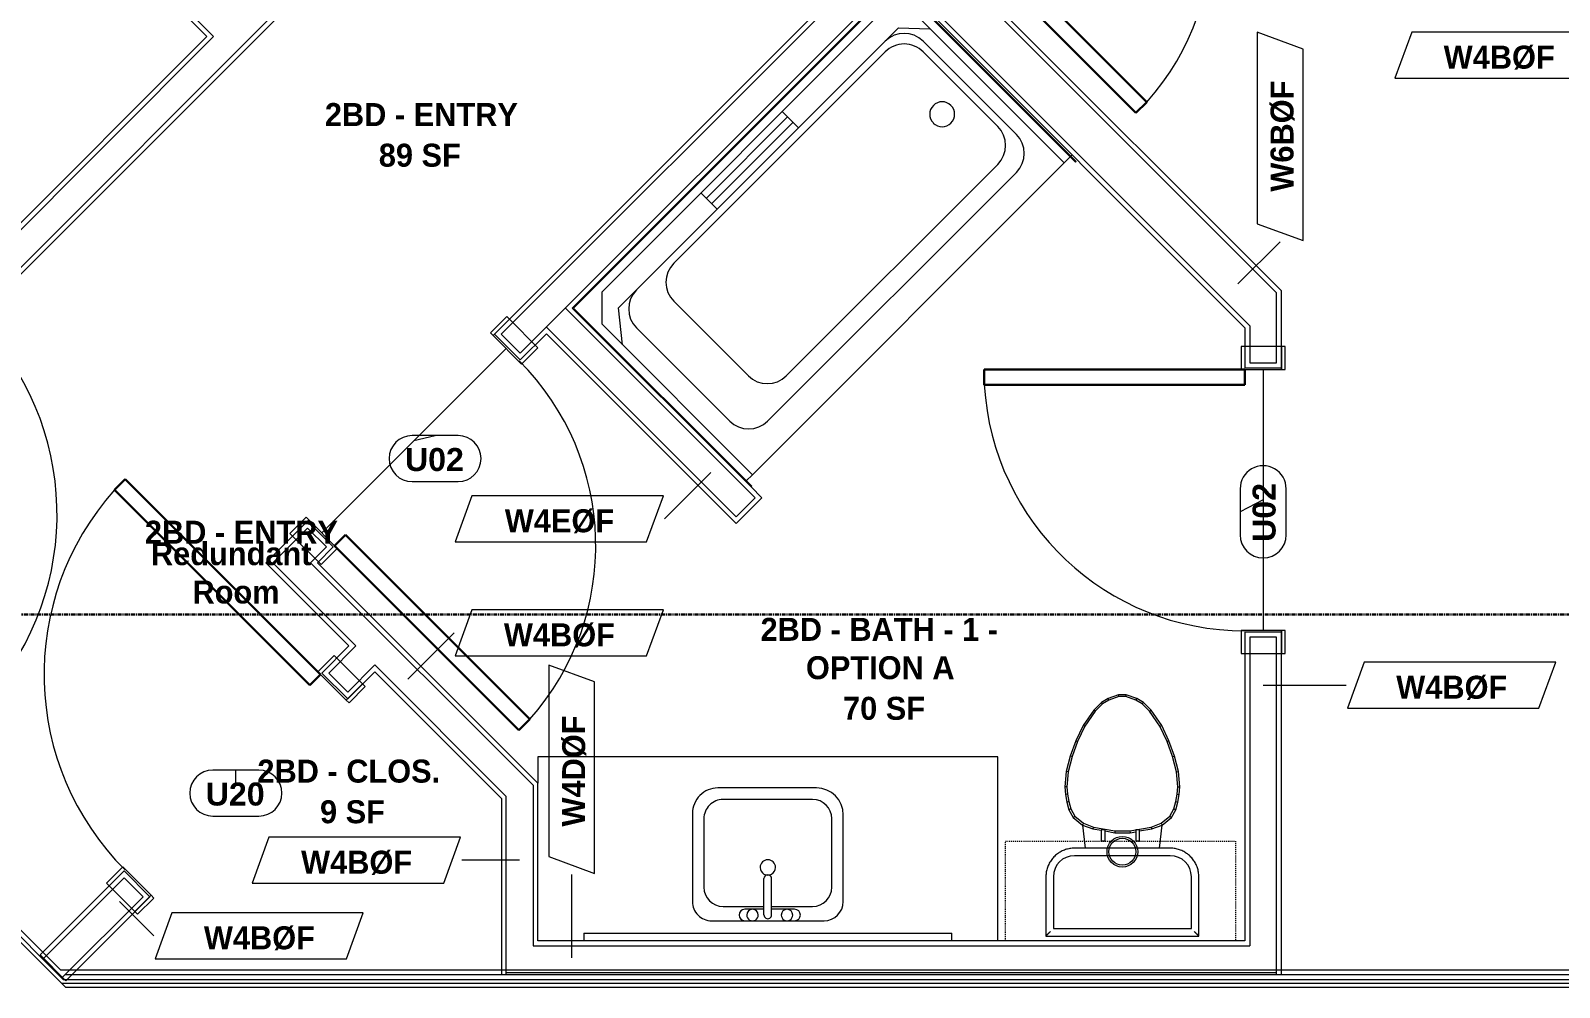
# Model space of a CAD drawing. Header units: inches. Extents: x -4058 to -1781, y 9814 to 12264.
# Drawn here: x -2442.4 to -2243, y 10418.5 to 10543.3 of the extents above; entities that cross this region are included whole.
import ezdxf

# ---------------------------------------------------------------- set-up
doc = ezdxf.new("R2010")
doc.units = ezdxf.units.IN
doc.header["$MEASUREMENT"] = 0
doc.linetypes.add('Dash', pattern=[0.25, 0.125, -0.125])
doc.linetypes.add('Grid Line 1_2_', pattern=[0.875, 0.5, -0.125, 0.125, -0.125])
for name, color, linetype, lineweight in [('0-1', 7, 'Continuous', 5), ('0-3', 8, 'Continuous', 9), ('A-AREA-IDEN', 2, 'Continuous', 9), ('A-DOOR-1', 7, 'Continuous', 9), ('A-DOOR-2', 10, 'Continuous', 30), ('A-DOOR-3', 31, 'Continuous', 9), ('A-DOOR-4', 31, 'Continuous', 30), ('A-DOOR-FRAM-2', 10, 'Continuous', 30), ('A-DOOR-IDEN', 31, 'Continuous', 9), ('A-FLOR-2', 192, 'Continuous', 9), ('A-WALL', 113, 'Continuous', 18), ('A-WALL-2', 250, 'Continuous', 18), ('A-WALL-3', 113, 'Continuous', 9), ('A-WALL-IDEN', 211, 'Continuous', 9), ('I-WALL-1', 7, 'Continuous', 9), ('I-WALL-2', 2, 'Continuous', 9), ('P-SANR-FIXT', 6, 'Continuous', 9), ('Q-CASE', 31, 'Continuous', 9), ('Q-CASE-2', 31, 'Dash', 9), ('S-GRID-1', 1, 'Grid Line 1_2_', 30)]:
    doc.layers.add(name, color=color, linetype=linetype, lineweight=lineweight)
doc.styles.add('Arial_B', font='arialbd.ttf', dxfattribs={"height": 3})
doc.styles.add('Century Gothic_B', font='GOTHICB.TTF', dxfattribs={"height": 3})

# ---------------------------------------------------------------- blocks, each defined once
blk = doc.blocks.new('HOLLOW METAL - UNIT DOOR-2191977-UNITS PLANS - 3RD FLOOR')
at = {"layer": 'A-DOOR-1'}
blk.add_arc((18, -3.875), 36, 180, 270, dxfattribs=at)
at = {"layer": 'A-DOOR-2'}
for p, q in [((16.25, -3.875), (18, -3.875)), ((16.25, -39.875), (16.25, -3.875)), ((18, -3.875), (18, -39.875)), ((18, -39.875), (16.25, -39.875))]:
    blk.add_line(p, q, dxfattribs=at)
at = {"layer": 'A-DOOR-FRAM-2'}
for p, q in [((-20, 4.125), (-18, 4.125)), ((-20, -3.875), (-20, 4.125)), ((-18, 4.125), (-18, 2.1875)), ((18, 4.125), (20, 4.125)), ((18, 2.1875), (18, 4.125)), ((20, 4.125), (20, -3.875)), ((-18, 2.1875), (-17.375, 2.1875)), ((-17.375, 2.1875), (-17.375, -1.9375)), ((17.375, 2.1875), (18, 2.1875)), ((17.375, -1.9375), (17.375, 2.1875)), ((-18, -1.9375), (-18, -3.875)), ((-17.375, -1.9375), (-18, -1.9375)), ((18, -1.9375), (17.375, -1.9375)), ((18, -3.875), (18, -1.9375)), ((-18, -3.875), (-20, -3.875)), ((20, -3.875), (18, -3.875))]:
    blk.add_line(p, q, dxfattribs=at)
blk = doc.blocks.new('CTR - 1st Phase - Common Walls_rvt-1-UNITS PLANS - 3RD FLOOR')
at = {"layer": 'A-WALL-2'}
for p, q in [((-2438.31, 10419.04), (-2455.89, 10436.61)), ((-2438.11, 10419.54), (-2455.53, 10436.97)), ((-2437.22, 10419.54), (-2438.11, 10419.54)), ((-2076.17, 10420.16), (-2437.85, 10420.16)), ((-2076.17, 10419.54), (-2437.22, 10419.54)), ((-2437.61, 10419.04), (-2438.31, 10419.04)), ((-2437.81, 10418.54), (-2438.31, 10419.04)), ((-2437.81, 10418.54), (-2438.31, 10419.04)), ((-2436.22, 10418.54), (-2437.81, 10418.54)), ((-2436.72, 10419.04), (-2437.61, 10419.04)), ((-2076.17, 10419.04), (-2436.72, 10419.04)), ((-2076.17, 10418.54), (-2436.22, 10418.54))]:
    blk.add_line(p, q, dxfattribs=at)
at = {"layer": 'I-WALL-1'}
for p, q in [((-2438.47, 10420.79), (-2455.09, 10437.41)), ((-2076.17, 10420.79), (-2438.47, 10420.79))]:
    blk.add_line(p, q, dxfattribs=at)
at = {"layer": '0-3', "rotation": 134.9999999999909}
blk.add_blockref('HOLLOW METAL - UNIT DOOR-2191977-UNITS PLANS - 3RD FLOOR', (-2471.97, 10448.81), dxfattribs=at)
blk = doc.blocks.new('CTR - 1st Phase - Structure_rvt-1-UNITS PLANS - 3RD FLOOR')
at = {"layer": 'S-GRID-1'}
blk.add_line((-1781.27, 10467.19), (-4041.78, 10467.19), dxfattribs=at)
blk = doc.blocks.new('SWING - SINGLE - FLUSH - SWING - FLUSH - 2-10 x 6-8 - PRIVACY-4346067-UNITS PLANS - 3RD FLOOR')
at = {"layer": 'A-DOOR-3'}
for p, q in [((-17, 2.87), (-20, 2.87)), ((-20, 2.87), (-20, -2.38)), ((-17, -2.38), (-17, 2.87)), ((20, 2.87), (17, 2.87)), ((17, 2.87), (17, -2.38)), ((20, -2.38), (20, 2.87)), ((-20, -2.38), (-17, -2.38)), ((-17, -2.38), (-20, -2.38)), ((-20, -2.38), (-20, -2.88)), ((-20, -2.88), (-17, -2.88)), ((-17, -2.88), (-17, -2.38)), ((17, -2.38), (20, -2.38)), ((20, -2.38), (17, -2.38)), ((17, -2.38), (17, -2.88)), ((17, -2.88), (20, -2.88)), ((20, -2.88), (20, -2.38))]:
    blk.add_line(p, q, dxfattribs=at)
blk.add_arc((17, 2.37), 34.07, 93.3657, 180, dxfattribs=at)
at = {"layer": 'A-DOOR-4'}
for p, q in [((15, 2.37), (15, 36.38)), ((17, 36.38), (15, 36.38)), ((17, 2.37), (17, 36.38)), ((17, 2.37), (15, 2.37))]:
    blk.add_line(p, q, dxfattribs=at)
blk = doc.blocks.new('SWING - SINGLE - FLUSH - SWING - FLUSH - 2-10 x 6-8 - PRIVACY-4346066-UNITS PLANS - 3RD FLOOR')
at = {"layer": 'A-DOOR-3'}
for p, q in [((-17, 2.87), (-20, 2.87)), ((-20, 2.87), (-20, -2.38)), ((-17, -2.38), (-17, 2.87)), ((20, 2.87), (17, 2.87)), ((17, 2.87), (17, -2.38)), ((20, -2.38), (20, 2.87)), ((-20, -2.38), (-17, -2.38)), ((-17, -2.38), (-20, -2.38)), ((-20, -2.38), (-20, -2.88)), ((-20, -2.88), (-17, -2.88)), ((-17, -2.88), (-17, -2.38)), ((17, -2.38), (20, -2.38)), ((20, -2.38), (17, -2.38)), ((17, -2.38), (17, -2.88)), ((17, -2.88), (20, -2.88)), ((20, -2.88), (20, -2.38))]:
    blk.add_line(p, q, dxfattribs=at)
blk.add_arc((17, 2.37), 34.07, 93.3657, 180, dxfattribs=at)
at = {"layer": 'A-DOOR-4'}
for p, q in [((15, 2.37), (15, 36.38)), ((17, 36.38), (15, 36.38)), ((17, 2.37), (17, 36.38)), ((17, 2.37), (15, 2.37))]:
    blk.add_line(p, q, dxfattribs=at)
blk = doc.blocks.new('M_Sink Vanity-Square - 500 x 440mm-1352614-UNITS PLANS - 3RD FLOOR')
at = {"layer": 'P-SANR-FIXT'}
for p, q in [((7.96, 7.09), (-6.72, 7.09)), ((3.62, 7.09), (-2.88, 7.09)), ((0.12, 6.33), (0.12, 1.59)), ((1.12, 6.33), (1.12, 1.59)), ((-9.22, 4.59), (-9.22, -6.73)), ((0.12, 5.22), (-5.22, 5.22)), ((-2.88, 5.59), (0.12, 5.59)), ((1.12, 5.59), (3.62, 5.59)), ((6.46, 5.22), (1.12, 5.22)), ((10.46, -6.91), (10.46, 4.59)), ((-7.72, 2.72), (-7.72, -6.23)), ((8.96, -6.23), (8.96, 2.72)), ((-5.22, -8.73), (6.46, -8.73)), ((-5.72, -10.23), (7.14, -10.23))]:
    blk.add_line(p, q, dxfattribs=at)
for centre, radius, start, end in [((-6.72, 4.59), 2.5, 90, 180), ((-2.88, 6.34), 0.75, 90, 270), ((-1.88, 6.34), 0.75, 360, 180), ((-1.88, 6.34), 0.75, 180, 0), ((0.62, 6.33), 0.5, 360, 180), ((2.62, 6.34), 0.75, 360, 180), ((2.62, 6.34), 0.75, 180, 360), ((3.62, 6.34), 0.75, 270, 90), ((7.96, 4.59), 2.5, 360, 90), ((-5.22, 2.72), 2.5, 90, 180), ((6.46, 2.72), 2.5, 0, 90), ((0.62, 0.13), 1, 360, 180), ((0.62, 0.13), 1, 180, 0), ((0.62, 1.59), 0.5, 180, 0), ((-5.72, -6.73), 3.5, 180, 270), ((-5.22, -6.23), 2.5, 180, 270), ((6.46, -6.23), 2.5, 270, 0), ((7.14, -6.91), 3.32, 270, 0)]:
    blk.add_arc(centre, radius, start, end, dxfattribs=at)
blk = doc.blocks.new('Bath Vanity - Bath Vanity 60_-2708009-UNITS PLANS - 3RD FLOOR')
at = {"layer": 'Q-CASE'}
for p, q in [((-29.26, 0), (-29.26, -24)), ((30.74, -24), (30.74, -20.56)), ((-29.26, -24), (30.74, -24))]:
    blk.add_line(p, q, dxfattribs=at)
blk = doc.blocks.new('Toilet-Domestic-3D - Toilet-Domestic-3D-V16-UNITS PLANS - 3RD FLOOR')
at = {"layer": 'P-SANR-FIXT'}
for p, q in [((-0.5, 12), (-1.87, 11.5)), ((-0.46, 11.75), (-0.5, 12)), ((0.5, 12), (-0.5, 12)), ((0.46, 11.75), (0.5, 12)), ((1.87, 11.5), (0.5, 12)), ((-3.74, 10), (-5.13, 8)), ((-2.74, 11), (-3.74, 10)), ((-3.55, 9.84), (-3.74, 10)), ((-2.59, 10.8), (-3.55, 9.84)), ((-1.87, 11.5), (-2.74, 11)), ((-2.59, 10.8), (-2.74, 11)), ((-1.77, 11.27), (-2.59, 10.8)), ((-1.77, 11.27), (-1.87, 11.5)), ((-0.46, 11.75), (-1.77, 11.27)), ((0.46, 11.75), (-0.46, 11.75)), ((1.77, 11.27), (0.46, 11.75)), ((1.77, 11.27), (1.87, 11.5)), ((2.59, 10.8), (1.77, 11.27)), ((2.74, 11), (1.87, 11.5)), ((2.59, 10.8), (2.74, 11)), ((3.55, 9.84), (2.59, 10.8)), ((3.74, 10), (2.74, 11)), ((3.55, 9.84), (3.74, 10)), ((5.13, 8), (3.74, 10)), ((-5.13, 8), (-6.06, 6)), ((-4.91, 7.88), (-5.13, 8)), ((-3.55, 9.84), (-4.91, 7.88)), ((4.91, 7.88), (3.55, 9.84)), ((4.91, 7.88), (5.13, 8)), ((6.06, 6), (5.13, 8)), ((-6.06, 6), (-6.79, 4)), ((-5.83, 5.9), (-6.06, 6)), ((-4.91, 7.88), (-5.83, 5.9)), ((5.83, 5.9), (4.91, 7.88)), ((5.83, 5.9), (6.06, 6)), ((6.79, 4), (6.06, 6)), ((-6.79, 4), (-7.33, 1.99)), ((-6.55, 3.92), (-6.79, 4)), ((-5.83, 5.9), (-6.55, 3.92)), ((6.55, 3.92), (5.83, 5.9)), ((6.55, 3.92), (6.79, 4)), ((7.33, 1.99), (6.79, 4)), ((-6.55, 3.92), (-7.08, 1.95)), ((7.08, 1.95), (6.55, 3.92)), ((-7.33, 1.99), (-7.5, 0)), ((-7.08, 1.95), (-7.33, 1.99)), ((-7.08, 1.95), (-7.25, 0)), ((7.08, 1.95), (7.33, 1.99)), ((7.25, 0), (7.08, 1.95)), ((7.5, 0), (7.33, 1.99)), ((-7.25, 0), (-7.5, 0)), ((-7.5, 0), (-7.41, -1)), ((-7.16, -0.96), (-7.41, -1)), ((-7.41, -1), (-7.24, -2)), ((-7.25, 0), (-7.16, -0.96)), ((-6.99, -1.95), (-7.24, -2)), ((-7.16, -0.96), (-6.99, -1.95)), ((-6.99, -1.95), (-6.73, -2.9)), ((6.73, -2.9), (6.99, -1.95)), ((6.99, -1.95), (7.16, -0.96)), ((6.99, -1.95), (7.24, -2)), ((7.16, -0.96), (7.25, 0)), ((7.16, -0.96), (7.41, -1)), ((7.24, -2), (7.41, -1)), ((7.25, 0), (7.5, 0)), ((7.41, -1), (7.5, 0)), ((-7.24, -2), (-6.97, -3)), ((-6.73, -2.9), (-6.97, -3)), ((-6.97, -3), (-6.4, -4)), ((-6.73, -2.9), (-6.21, -3.84)), ((-6.4, -4), (-6.21, -3.84)), ((-6.21, -3.84), (-5.08, -4.78)), ((5.08, -4.78), (6.21, -3.84)), ((6.21, -3.84), (6.73, -2.9)), ((6.21, -3.84), (6.4, -4)), ((6.4, -4), (6.97, -3)), ((6.73, -2.9), (6.97, -3)), ((6.97, -3), (7.24, -2)), ((-6.4, -4), (-5.21, -5)), ((-5.08, -4.78), (-5.21, -5)), ((-5.21, -5), (-4.86, -8.02)), ((-5.21, -5), (-3.84, -5.5)), ((-5.08, -4.78), (-3.77, -5.26)), ((-3.77, -5.26), (-3.84, -5.5)), ((-3.84, -5.5), (-2.75, -5.69)), ((-3.77, -5.26), (-0.98, -5.75)), ((-2.26, -5.78), (-1, -6)), ((-0.98, -5.75), (-1, -6)), ((-0.98, -5.75), (0.98, -5.75)), ((0.98, -5.75), (3.77, -5.26)), ((0.98, -5.75), (1, -6)), ((1, -6), (1.75, -5.87)), ((2.24, -5.78), (3.84, -5.5)), ((3.77, -5.26), (5.08, -4.78)), ((3.77, -5.26), (3.84, -5.5)), ((3.84, -5.5), (5.21, -5)), ((4.86, -8.02), (5.21, -5)), ((5.08, -4.78), (5.21, -5)), ((5.21, -5), (6.4, -4)), ((-1, -6), (1, -6)), ((6.25, -8.02), (-6.25, -8.02)), ((6.25, -9), (-6.25, -9)), ((6.25, -9), (-6.25, -9)), ((-9.98, -11.75), (-9.98, -19.48)), ((-9, -11.75), (-9, -18.5)), ((-9, -11.75), (-9, -18.5)), ((9, -18.5), (9, -11.75)), ((9, -18.5), (9, -11.75)), ((9.98, -19.48), (9.98, -11.75)), ((-9.98, -19.48), (-9.86, -19.36)), ((-9.98, -19.48), (9.98, -19.48)), ((-9, -18.5), (9, -18.5)), ((-9, -18.5), (9, -18.5)), ((9.86, -19.36), (9.98, -19.48))]:
    blk.add_line(p, q, dxfattribs=at)
at = {"layer": 'P-SANR-FIXT', "flags": 128}
for points in [[(-6.25, -8.02), (-6.4, -8.03), (-6.55, -8.03), (-6.7, -8.05), (-6.84, -8.07), (-6.99, -8.1), (-7.14, -8.13), (-7.28, -8.17), (-7.42, -8.21), (-7.56, -8.26), (-7.7, -8.32), (-7.84, -8.38), (-7.97, -8.44), (-8.1, -8.52), (-8.23, -8.59), (-8.35, -8.67), (-8.48, -8.76), (-8.59, -8.85), (-8.71, -8.95), (-8.82, -9.05), (-8.92, -9.15), (-9.03, -9.26), (-9.12, -9.38), (-9.22, -9.49), (-9.3, -9.61), (-9.39, -9.74), (-9.46, -9.86), (-9.54, -9.99), (-9.6, -10.13), (-9.67, -10.26), (-9.72, -10.4), (-9.78, -10.54), (-9.82, -10.68), (-9.86, -10.83), (-9.89, -10.97), (-9.92, -11.12), (-9.95, -11.26), (-9.96, -11.41), (-9.97, -11.56), (-9.98, -11.71), (-9.98, -11.75)], [(9.98, -11.75), (9.97, -11.6), (9.97, -11.45), (9.95, -11.3), (9.93, -11.16), (9.9, -11.01), (9.87, -10.86), (9.83, -10.72), (9.79, -10.58), (9.74, -10.44), (9.68, -10.3), (9.62, -10.16), (9.56, -10.03), (9.48, -9.9), (9.41, -9.77), (9.33, -9.65), (9.24, -9.52), (9.15, -9.41), (9.05, -9.29), (8.95, -9.18), (8.85, -9.08), (8.74, -8.97), (8.62, -8.88), (8.51, -8.78), (8.39, -8.7), (8.26, -8.61), (8.14, -8.54), (8.01, -8.46), (7.87, -8.4), (7.74, -8.33), (7.6, -8.28), (7.46, -8.22), (7.32, -8.18), (7.17, -8.14), (7.03, -8.11), (6.88, -8.08), (6.74, -8.05), (6.59, -8.04), (6.44, -8.03), (6.29, -8.02), (6.25, -8.02)]]:
    blk.add_lwpolyline(points, dxfattribs=at)
at = {"layer": 'P-SANR-FIXT'}
for radius in [2, 1.75]:
    blk.add_circle((0, -8.48), radius, dxfattribs=at)
for centre, start, end in [((-6.25, -11.75), 90, 180), ((-6.25, -11.75), 90, 180), ((6.25, -11.75), 0, 90), ((6.25, -11.75), 360, 90)]:
    blk.add_arc(centre, 2.75, start, end, dxfattribs=at)
for points in [[(-9.98, -19.48), (-9.98, -19.48), (-9.98, -19.48), (-9.98, -19.48)], [(9.98, -19.48), (9.98, -19.48), (9.98, -19.48), (9.98, -19.48)]]:
    blk.add_open_spline(points, degree=3, dxfattribs=at)
for points, knots in [([(-9.86, -19.36), (-9.86, -19.36), (-9.85, -19.35), (-9.82, -19.32), (-9.8, -19.3), (-9.78, -19.28), (-9.75, -19.25), (-9.71, -19.21), (-9.66, -19.16), (-9.6, -19.1), (-9.55, -19.05), (-9.47, -18.97), (-9.41, -18.91), (-9.37, -18.87)], [0, 0, 0, 0, 0.166667, 0.25, 0.291667, 0.333333, 0.416667, 0.5, 0.583333, 0.666667, 0.75, 0.833333, 1, 1, 1, 1]), ([(9.37, -18.87), (9.41, -18.91), (9.47, -18.97), (9.55, -19.05), (9.6, -19.1), (9.66, -19.16), (9.71, -19.21), (9.75, -19.25), (9.78, -19.28), (9.8, -19.3), (9.82, -19.32), (9.85, -19.35), (9.86, -19.36), (9.86, -19.36)], [-1, -1, -1, -1, -0.833333, -0.75, -0.666667, -0.583333, -0.5, -0.416667, -0.333333, -0.291667, -0.25, -0.166667, 0, 0, 0, 0])]:
    blk.add_open_spline(points, degree=3, knots=knots, dxfattribs=at)
blk = doc.blocks.new('300 Series Wall Hung Cabinet_326 - 30_-2909953-UNITS PLANS - 3RD FLOOR')
at = {"layer": 'Q-CASE'}
for p, q in [((-2.01, 14.69), (-2.5, 14.69)), ((-2.5, 14.69), (-2.5, 13.19)), ((-2.01, 13.19), (-2.01, 14.69)), ((2.49, 14.69), (2, 14.69)), ((2, 14.69), (2, 13.19)), ((2.49, 13.19), (2.49, 14.69)), ((-2.01, 13.19), (-2.5, 13.19)), ((2.49, 13.19), (2, 13.19))]:
    blk.add_line(p, q, dxfattribs=at)
at = {"layer": 'Q-CASE-2'}
for p, q in [((-15, 0.19), (-15, 13.19)), ((-15, 13.19), (15, 13.19)), ((15, 13.19), (15, 0.19)), ((15, 0.19), (-15, 0.19))]:
    blk.add_line(p, q, dxfattribs=at)
blk = doc.blocks.new('BATHROOM MIRROR - BATHROOM MIRROR 48_-3123886-UNITS PLANS - 3RD FLOOR')
at = {"layer": 'Q-CASE'}
for p, q in [((-23.26, -23), (24.74, -23)), ((-23.26, -23), (-23.26, -24)), ((24.74, -24), (24.74, -23)), ((24.74, -24), (-23.26, -24))]:
    blk.add_line(p, q, dxfattribs=at)
blk = doc.blocks.new('CTS6032CP - CTS6032CP-3806613-UNITS PLANS - 3RD FLOOR')
at = {"layer": 'P-SANR-FIXT'}
for p, q in [((0, -33), (0, 0)), ((0, 0), (60, 0)), ((0.12, -33), (0.12, -0.13)), ((0.12, -0.13), (59.88, -0.13)), ((1.25, -4.25), (4.25, -1.25)), ((4.25, -1.25), (55.69, -1.25)), ((22.5, -4.25), (22.5, -1.25)), ((37.5, -1.25), (37.5, -4.25)), ((55.69, -1.25), (58.75, -4.31)), ((59.88, -0.13), (59.88, -33)), ((60, 0), (60, -33)), ((37.5, -2.25), (22.5, -2.25)), ((22.5, -3.25), (37.5, -3.25)), ((1.25, -32), (1.25, -4.25)), ((1.25, -8.02), (4.31, -4.25)), ((4.31, -4.25), (22.5, -4.25)), ((7.6, -4.27), (53.48, -4.27)), ((52.5, -5.25), (13.5, -5.25)), ((37.5, -4.25), (55.94, -4.25)), ((55.94, -4.25), (58.75, -7.23)), ((58.75, -4.31), (58.75, -32)), ((4.1, -24.96), (4.1, -7.77)), ((56.98, -7.77), (56.98, -24.96)), ((10, -8.75), (10, -22.5)), ((56, -22.5), (56, -8.75)), ((13.5, -26), (52.5, -26)), ((53.48, -28.46), (7.6, -28.46)), ((0, -33), (0.12, -33)), ((1.25, -32), (0.12, -32)), ((1.25, -32), (58.75, -32)), ((59.88, -32), (58.75, -32)), ((59.88, -33), (60, -33))]:
    blk.add_line(p, q, dxfattribs=at)
for centre, radius, start, end in [((7.6, -7.77), 3.5, 90, 180), ((13.5, -8.75), 3.5, 90, 180), ((52.5, -8.75), 3.5, 360, 90), ((53.48, -7.77), 3.5, 0, 90), ((52, -16.25), 1.62, 0, 180), ((52, -16.25), 1.63, 180, 360), ((13.5, -22.5), 3.5, 180, 270), ((52.5, -22.5), 3.5, 270, 0), ((7.6, -24.96), 3.5, 180, 270), ((53.48, -24.96), 3.5, 270, 0)]:
    blk.add_arc(centre, radius, start, end, dxfattribs=at)
blk = doc.blocks.new('SWING - SINGLE - FLUSH - SWING - FLUSH - 3-0 x 6-8 - PASSAGE-4346074-UNITS PLANS - 3RD FLOOR')
at = {"layer": 'A-DOOR-3'}
for p, q in [((-18, 2.87), (-21, 2.87)), ((-21, 2.87), (-21, -2.38)), ((-18, -2.38), (-18, 2.87)), ((21, 2.87), (18, 2.87)), ((18, 2.87), (18, -2.38)), ((21, -2.38), (21, 2.87)), ((-21, -2.38), (-18, -2.38)), ((-18, -2.38), (-21, -2.38)), ((-21, -2.38), (-21, -2.88)), ((-21, -2.88), (-18, -2.88)), ((-18, -2.88), (-18, -2.38)), ((18, -2.38), (21, -2.38)), ((21, -2.38), (18, -2.38)), ((18, -2.38), (18, -2.88)), ((18, -2.88), (21, -2.88)), ((21, -2.88), (21, -2.38))]:
    blk.add_line(p, q, dxfattribs=at)
blk.add_arc((18, 2.37), 36.07, 93.1789, 180, dxfattribs=at)
at = {"layer": 'A-DOOR-4'}
for p, q in [((16, 2.37), (16, 38.39)), ((18, 38.39), (16, 38.39)), ((18, 2.37), (18, 38.39)), ((18, 2.37), (16, 2.37))]:
    blk.add_line(p, q, dxfattribs=at)
blk = doc.blocks.new('SWING - SINGLE - FLUSH - SWING - FLUSH - 3-0 x 6-8 - PASSAGE-4346076-UNITS PLANS - 3RD FLOOR')
at = {"layer": 'A-DOOR-3'}
for p, q in [((-18, 2.87), (-21, 2.87)), ((-21, 2.87), (-21, -2.38)), ((-18, -2.38), (-18, 2.87)), ((21, 2.87), (18, 2.87)), ((18, 2.87), (18, -2.38)), ((21, -2.38), (21, 2.87)), ((-21, -2.38), (-18, -2.38)), ((-18, -2.38), (-21, -2.38)), ((-21, -2.38), (-21, -2.88)), ((-21, -2.88), (-18, -2.88)), ((-18, -2.88), (-18, -2.38)), ((18, -2.38), (21, -2.38)), ((21, -2.38), (18, -2.38)), ((18, -2.38), (18, -2.88)), ((18, -2.88), (21, -2.88)), ((21, -2.88), (21, -2.38))]:
    blk.add_line(p, q, dxfattribs=at)
blk.add_arc((18, 2.37), 36.07, 93.1789, 180, dxfattribs=at)
at = {"layer": 'A-DOOR-4'}
for p, q in [((16, 10.5), (16, 38.39)), ((18, 38.39), (16, 38.39)), ((18, 10.5), (18, 38.39)), ((16, 2.37), (16, 8.75)), ((18, 2.37), (18, 8.75)), ((18, 2.37), (16, 2.37))]:
    blk.add_line(p, q, dxfattribs=at)
blk = doc.blocks.new('Wall Tag - Arch Wall-3956453-UNITS PLANS - 3RD FLOOR')
at = {"layer": 'A-WALL-IDEN'}
for p, q in [((-0.3561, 0.0937), (-0.4244, -0.0937)), ((0.4244, 0.0937), (-0.3561, 0.0937)), ((0.3561, -0.0937), (0.4244, 0.0937)), ((-0.4244, -0.0937), (0.3561, -0.0937))]:
    blk.add_line(p, q, dxfattribs=at)
blk = doc.blocks.new('Door Tag - Type Mark-2601225-UNITS PLANS - 3RD FLOOR')
at = {"layer": 'A-DOOR-IDEN'}
for p, q in [((0.09375, 0.09375), (-0.09375, 0.09375)), ((-0.09375, -0.09375), (0.09375, -0.09375))]:
    blk.add_line(p, q, dxfattribs=at)
for centre, start, end in [((-0.09375, 0), 90, 270), ((0.09375, 0), 270, 90)]:
    blk.add_arc(centre, 0.09375, start, end, dxfattribs=at)

msp = doc.modelspace()

# ---------------------------------------------------------------- linework, layer by layer
at = {"layer": 'A-DOOR-IDEN'}
for p, q in [((-2392.39, 10489.85), (-2389.63, 10490.51)), ((-2281.6, 10482.11), (-2284.6, 10480.57)), ((-2415.62, 10444.96), (-2415.62, 10446.88))]:
    msp.add_line(p, q, dxfattribs=at)
at = {"layer": 'A-FLOR-2'}
for p, q in [((-2306.51, 10527.12), (-2306.69, 10526.94)), ((-2380.37, 10501.87), (-2404.42, 10477.83)), ((-2281.6, 10499.11), (-2281.6, 10465.11))]:
    msp.add_line(p, q, dxfattribs=at)
at = {"layer": 'A-WALL'}
for p, q in [((-2449.38, 10506.76), (-2351.19, 10604.95)), ((-2437.69, 10561.71), (-2418.53, 10542.55)), ((-2325.78, 10558.94), (-2380.99, 10503.73)), ((-2279.85, 10509.12), (-2325.25, 10554.52)), ((-2378.52, 10501.25), (-2329.14, 10550.63)), ((-2283.35, 10504.84), (-2329.14, 10550.63)), ((-2418.53, 10542.55), (-2446.47, 10514.62)), ((-2279.85, 10499.99), (-2279.85, 10509.12)), ((-2372.62, 10507.15), (-2347.88, 10482.4)), ((-2380.99, 10503.73), (-2378.52, 10501.25)), ((-2375.1, 10504.67), (-2350.35, 10479.92)), ((-2283.35, 10504.84), (-2283.35, 10499.99)), ((-2283.35, 10499.99), (-2279.85, 10499.99)), ((-2350.35, 10479.92), (-2347.88, 10482.4)), ((-2410.81, 10473.91), (-2406.27, 10478.45)), ((-2403.8, 10475.98), (-2406.27, 10478.45)), ((-2405.86, 10473.91), (-2403.8, 10475.98)), ((-2399.97, 10463.08), (-2410.81, 10473.91)), ((-2376.85, 10444.9), (-2405.86, 10473.91)), ((-2399.97, 10463.08), (-2403.51, 10459.54)), ((-2279.85, 10464.24), (-2283.35, 10464.24)), ((-2283.35, 10464.24), (-2283.35, 10423.98)), ((-2279.85, 10420.23), (-2279.85, 10464.24)), ((-2403.51, 10459.54), (-2401.03, 10457.06)), ((-2401.03, 10457.06), (-2397.5, 10460.6)), ((-2380.35, 10443.45), (-2397.5, 10460.6)), ((-2380.35, 10420.23), (-2380.35, 10443.45)), ((-2376.85, 10444.9), (-2376.85, 10423.98)), ((-2430.2, 10432.85), (-2440.72, 10422.33)), ((-2427.73, 10430.37), (-2430.2, 10432.85)), ((-2438.24, 10419.86), (-2427.73, 10430.37)), ((-2376.85, 10423.98), (-2283.35, 10423.98)), ((-2380.35, 10420.48), (-2279.85, 10420.48))]:
    msp.add_line(p, q, dxfattribs=at)
at = {"layer": 'A-WALL-3'}
for p, q in [((-2449.38, 10505.87), (-2350.56, 10604.69)), ((-2438.31, 10561.45), (-2419.42, 10542.55)), ((-2325.78, 10559.83), (-2381.88, 10503.73)), ((-2279.22, 10509.38), (-2324.36, 10554.52)), ((-2329.14, 10549.75), (-2283.97, 10504.58)), ((-2419.42, 10542.55), (-2446.47, 10515.51)), ((-2279.22, 10499.36), (-2279.22, 10509.38)), ((-2381.88, 10503.73), (-2378.52, 10500.37)), ((-2378.52, 10500.37), (-2375.1, 10503.79)), ((-2283.97, 10504.58), (-2283.97, 10499.36)), ((-2283.97, 10499.36), (-2279.22, 10499.36)), ((-2406.27, 10479.33), (-2411.69, 10473.91)), ((-2402.91, 10475.98), (-2406.27, 10479.33)), ((-2404.97, 10473.91), (-2402.91, 10475.98)), ((-2411.69, 10473.91), (-2400.86, 10463.08)), ((-2376.22, 10445.16), (-2404.97, 10473.91)), ((-2400.86, 10463.08), (-2404.39, 10459.54)), ((-2279.22, 10464.86), (-2283.97, 10464.86)), ((-2283.97, 10464.86), (-2283.97, 10424.6)), ((-2279.22, 10420.23), (-2279.22, 10464.86)), ((-2404.39, 10459.54), (-2401.03, 10456.18)), ((-2401.03, 10456.18), (-2397.5, 10459.72)), ((-2397.5, 10459.72), (-2380.97, 10443.19)), ((-2376.22, 10424.6), (-2376.22, 10445.16)), ((-2380.97, 10443.19), (-2380.97, 10420.23)), ((-2430.2, 10433.73), (-2441.16, 10422.77)), ((-2426.84, 10430.37), (-2430.2, 10433.73)), ((-2437.8, 10419.41), (-2426.84, 10430.37)), ((-2370.22, 10424.6), (-2376.22, 10424.6)), ((-2283.97, 10424.6), (-2322.22, 10424.6)), ((-2441.16, 10422.77), (-2437.8, 10419.41)), ((-2380.97, 10420.23), (-2279.22, 10420.23))]:
    msp.add_line(p, q, dxfattribs=at)
at = {"layer": 'A-WALL-IDEN'}
for p, q in [((-2284.9, 10510.29), (-2279.39, 10515.8)), ((-2353.65, 10485.7), (-2359.7, 10479.65)), ((-2393.18, 10458.76), (-2387.16, 10464.78)), ((-2281.6, 10457.94), (-2270.75, 10457.94)), ((-2378.6, 10435.12), (-2386.16, 10435.12)), ((-2371.81, 10422.41), (-2371.81, 10433.26)), ((-2430.81, 10429.76), (-2426.31, 10425.26))]:
    msp.add_line(p, q, dxfattribs=at)
at = {"layer": 'I-WALL-2'}
for p, q in [((-2375.1, 10503.79), (-2350.35, 10479.04)), ((-2346.99, 10482.4), (-2348.41, 10483.81)), ((-2350.35, 10479.04), (-2346.99, 10482.4))]:
    msp.add_line(p, q, dxfattribs=at)

# ---------------------------------------------------------------- block references
at = {"layer": '0-1'}
for name in ['CTR - 1st Phase - Structure_rvt-1-UNITS PLANS - 3RD FLOOR', 'CTR - 1st Phase - Common Walls_rvt-1-UNITS PLANS - 3RD FLOOR']:
    msp.add_blockref(name, (0, 0), dxfattribs=at)
at = {"layer": 'A-DOOR-3'}
for name, p, rotation in [('SWING - SINGLE - FLUSH - SWING - FLUSH - 2-10 x 6-8 - PRIVACY-4346066-UNITS PLANS - 3RD FLOOR', (-2311.9, 10570.34), 225.0000000000711), ('SWING - SINGLE - FLUSH - SWING - FLUSH - 3-0 x 6-8 - PASSAGE-4346076-UNITS PLANS - 3RD FLOOR', (-2463.96, 10494.65), 225.0000000000305), ('SWING - SINGLE - FLUSH - SWING - FLUSH - 2-10 x 6-8 - PRIVACY-4346066-UNITS PLANS - 3RD FLOOR', (-2392.39, 10489.85), 225.0000000000711), ('SWING - SINGLE - FLUSH - SWING - FLUSH - 2-10 x 6-8 - PRIVACY-4346067-UNITS PLANS - 3RD FLOOR', (-2281.6, 10482.11), 90.00000000004928), ('SWING - SINGLE - FLUSH - SWING - FLUSH - 3-0 x 6-8 - PASSAGE-4346074-UNITS PLANS - 3RD FLOOR', (-2415.62, 10444.96), 45.00000000006748)]:
    msp.add_blockref(name, p, dxfattribs=dict(at, rotation=rotation))
at = {"layer": 'A-DOOR-IDEN', "xscale": 31.99999999999999, "yscale": 31.99999999999999, "zscale": 31.99999999999999}
for p in [(-2389.63, 10487.51), (-2415.62, 10443.88)]:
    msp.add_blockref('Door Tag - Type Mark-2601225-UNITS PLANS - 3RD FLOOR', p, dxfattribs=at)
at = {"layer": 'A-DOOR-IDEN', "xscale": 31.99999999999999, "yscale": 31.99999999999999, "zscale": 31.99999999999999, "rotation": 89.99999999999955}
msp.add_blockref('Door Tag - Type Mark-2601225-UNITS PLANS - 3RD FLOOR', (-2281.6, 10480.57), dxfattribs=at)
at = {"layer": 'A-WALL-IDEN', "xscale": 31.99999999999999, "yscale": 31.99999999999999, "zscale": 31.99999999999999, "rotation": 89.99999999999955}
for p in [(-2279.39, 10529.53), (-2371.81, 10446.99)]:
    msp.add_blockref('Wall Tag - Arch Wall-3956453-UNITS PLANS - 3RD FLOOR', p, dxfattribs=at)
at = {"layer": 'A-WALL-IDEN', "xscale": 31.99999999999999, "yscale": 31.99999999999999, "zscale": 31.99999999999999}
for p in [(-2250.83, 10540.12), (-2373.43, 10479.65), (-2373.43, 10464.78), (-2257.02, 10457.94), (-2399.9, 10435.12), (-2412.58, 10425.26)]:
    msp.add_blockref('Wall Tag - Arch Wall-3956453-UNITS PLANS - 3RD FLOOR', p, dxfattribs=at)
at = {"layer": 'P-SANR-FIXT'}
for name, p, rotation in [('CTS6032CP - CTS6032CP-3806613-UNITS PLANS - 3RD FLOOR', (-2371.74, 10507.15), 45.00000000022006), ('M_Sink Vanity-Square - 500 x 440mm-1352614-UNITS PLANS - 3RD FLOOR', (-2345.6, 10434.32), 180)]:
    msp.add_blockref(name, p, dxfattribs=dict(at, rotation=rotation))
msp.add_blockref('Toilet-Domestic-3D - Toilet-Domestic-3D-V16-UNITS PLANS - 3RD FLOOR', (-2299.97, 10444.72), dxfattribs=at)
at = {"layer": 'Q-CASE', "rotation": 180}
msp.add_blockref('Bath Vanity - Bath Vanity 60_-2708009-UNITS PLANS - 3RD FLOOR', (-2345.48, 10424.6), dxfattribs=at)
at = {"layer": 'Q-CASE'}
for name, p in [('300 Series Wall Hung Cabinet_326 - 30_-2909953-UNITS PLANS - 3RD FLOOR', (-2300.22, 10424.41)), ('BATHROOM MIRROR - BATHROOM MIRROR 48_-3123886-UNITS PLANS - 3RD FLOOR', (-2346.96, 10448.6))]:
    msp.add_blockref(name, p, dxfattribs=at)

# ---------------------------------------------------------------- texts
at = {"layer": 'A-AREA-IDEN', "char_height": 3, "attachment_point": 1, "style": 'Century Gothic_B'}
for s, insert, width in [('2BD - ENTRY', (-2404.01, 10533.88), 29.492), ('89 SF', (-2396.97, 10528.58), 12.423), ('2BD - ENTRY', (-2427.49, 10479.41), 29.492), ('Redundant', (-2426.7, 10476.61), 27.573), ('Room', (-2421.28, 10471.61), 14.544), ('2BD - BATH - 1 -', (-2347.17, 10466.74), 38.481), ('OPTION A', (-2341.25, 10461.74), 24.24), ('70 SF', (-2336.41, 10456.44), 12.423), ('2BD - CLOS.', (-2412.81, 10448.25), 29.29), ('9 SF', (-2404.64, 10442.95), 9.494)]:
    msp.add_mtext(s, dxfattribs=dict(at, insert=insert, width=width))
at = {"layer": 'A-DOOR-IDEN', "char_height": 3, "width": 9.393, "attachment_point": 1, "style": 'Arial_B'}
for s, insert in [('U02', (-2393.56, 10488.89)), ('U20', (-2419.55, 10445.26))]:
    msp.add_mtext(s, dxfattribs=dict(at, insert=insert))
at = {"layer": 'A-DOOR-IDEN', "insert": (-2282.98, 10476.64), "char_height": 3, "width": 9.393, "attachment_point": 1, "rotation": 90, "style": 'Arial_B'}
msp.add_mtext('U02', dxfattribs=at)
at = {"layer": 'A-WALL-IDEN', "char_height": 3, "attachment_point": 1, "style": 'Century Gothic_B'}
for s, insert, width in [('W4BØF', (-2258.05, 10541.37), 17.372), ('W4EØF', (-2380.53, 10480.9), 17.069), ('W4BØF', (-2380.65, 10466.02), 17.372), ('W4BØF', (-2264.24, 10459.19), 17.372), ('W4BØF', (-2407.11, 10436.37), 17.372), ('W4BØF', (-2419.79, 10426.51), 17.372)]:
    msp.add_mtext(s, dxfattribs=dict(at, insert=insert, width=width))
at = {"layer": 'A-WALL-IDEN', "char_height": 3, "attachment_point": 1, "rotation": 90, "style": 'Century Gothic_B'}
for s, insert, width in [('W6BØF', (-2280.64, 10522.32), 17.372), ('W4DØF', (-2373.05, 10439.52), 17.978)]:
    msp.add_mtext(s, dxfattribs=dict(at, insert=insert, width=width))

doc.saveas('drawing.dxf')
